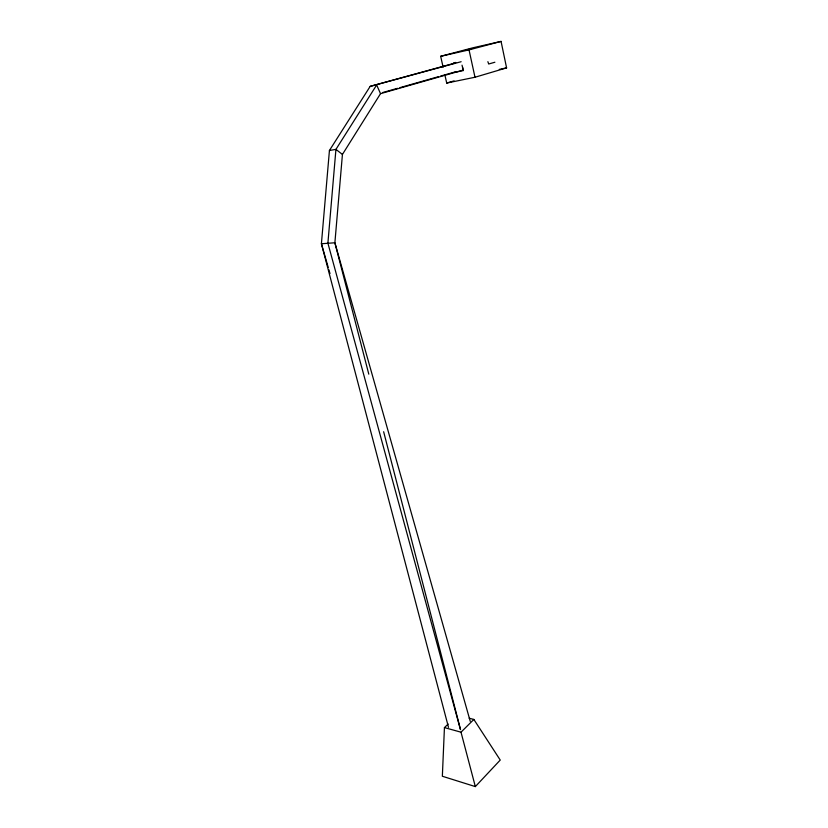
<?xml version="1.0" encoding="UTF-8"?>
<svg xmlns="http://www.w3.org/2000/svg" width="828" height="828" viewBox="0 0 828 828"><rect width="100%" height="100%" fill="white"/><g stroke="black" fill="none" stroke-linecap="round" stroke-linejoin="round"><path stroke-width="1.24" d="M448.134 724.024L444.439 727.595L442.349 776.25L475.334 786.6L500.236 760.063L473.854 719.439L469.145 718.197M454.81 63.104L370.178 86.371L329.43 150.489L321.409 243.753L448.507 727.367M463.007 70.152L380.528 93.657L342.43 154.443L334.885 242.77L368.791 374.163M475.334 786.6L461.01 732.19L473.854 719.439M444.791 74.541L446.716 83.048L474.993 77.242L506.591 67.886L501.064 41.4L473.005 47.776L440.662 56.304L443.135 67.244M446.716 83.048L454.075 80.885M494.885 62.235L488.696 64.004L487.878 61.686M382.702 92.539L397.492 88.327M399.965 87.633L438.188 76.756M440.651 76.052L455.441 71.85M461.144 61.717L370.178 86.371M440.662 56.304L469.031 49.887L501.064 41.4M465.201 50.229L471.763 48.738M453.506 62.959L455.793 62.452M454.365 72.44L463.225 70.566L462.573 67.058M499.294 69.397L506.591 67.886M329.43 150.489L335.93 149.382L342.43 154.443M444.439 727.595L461.01 732.19M380.528 93.657L376.657 84.984L335.93 149.382L327.898 243.153L460.43 729.571M328.209 267.351L321.409 243.753L334.885 242.77L470.252 721.333M328.923 269.824L329.989 273.55M383.643 431.73L460.513 729.551M462.034 65.164L463.225 70.566M469.031 49.887L474.993 77.242"/></g></svg>
